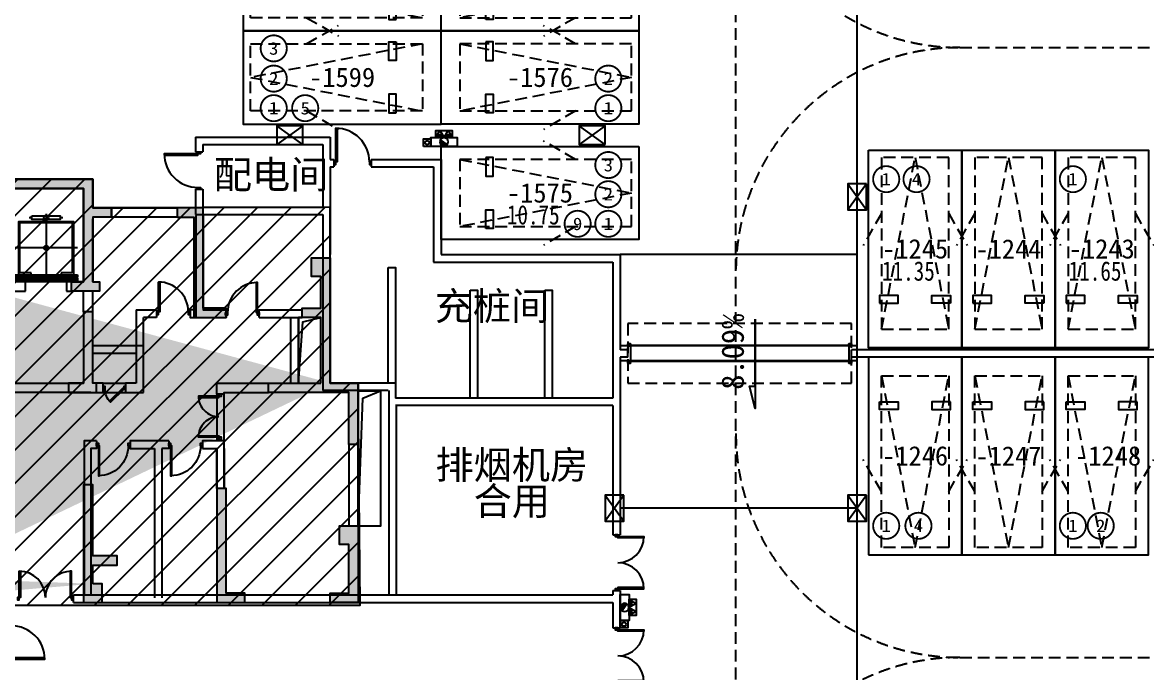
# Model space of a CAD drawing. Header units: millimetres. Extents: x 693907 to 1906102, y -24098 to 332602.
# Drawn here: x 770654 to 800766, y 146645 to 164073 of the extents above; entities that cross this region are included whole.
import ezdxf
from ezdxf.enums import TextEntityAlignment as Align

# ---------------------------------------------------------------- set-up
doc = ezdxf.new("R2010")
doc.units = ezdxf.units.MM
doc.header["$LTSCALE"] = 100
for name, pattern in [('A6-DK-B1F$0$HIDDEN2', [4.7625, 3.175, -1.5875]), ('A6-DK-B1F$0$X-DK-BF1$0$X-DK-BF1$0$DK-WALL-B1F$0$HIDDEN2', [4.7625, 3.175, -1.5875]), ('X-CORE-BF$0$HIDDEN2', [4.7625, 3.175, -1.5875]), ('X-CORE-BF$0$XG-14CORE-SF$0$X1-CORE-SF$0$HIDDEN2', [4.7625, 3.175, -1.5875])]:
    doc.linetypes.add(name, pattern=pattern)
doc.layers.get('Defpoints').update_dxf_attribs({"color": 189})
for name, color, linetype in [('-ACO-TTLB', 153, 'Continuous'), ('15#-HW-B1F$0$S-HATCH-S', 252, 'Continuous'), ('A-HATCH', 251, 'Continuous'), ('A-ROOM-IDEN', 31, 'Continuous'), ('A6-DK-B1F$0$A-DOOR', 190, 'Continuous'), ('A6-DK-B1F$0$A-HOLE-FLOR', 242, 'Continuous'), ('A6-DK-B1F$0$A-PRKG', 175, 'A6-DK-B1F$0$HIDDEN2'), ('A6-DK-B1F$0$A-PRKG-SIGN', 252, 'Continuous'), ('A6-DK-B1F$0$A-TRACK', 77, 'A6-DK-B1F$0$HIDDEN2'), ('A6-DK-B1F$0$A-WALL', 2, 'Continuous'), ('A6-DK-B1F$0$X-DK-BF1$0$X-DK-BF1$0$DK-WALL-B1F$0$A-DOOR', 190, 'Continuous'), ('A6-DK-BG-B1F$0$A-DRAIN', 152, 'Continuous'), ('A6-DK-BG-B1F$0$A-STAIR', 142, 'Continuous'), ('A6-W-B1$0$S-WALL-S', 4, 'Continuous'), ('a_parking_number', 120, 'Continuous'), ('a_parking_price', 211, 'Continuous'), ('TP-DK-1(xhs)$0$P-J-DIM-L', 70, 'Continuous'), ('TP-DK-1(xhs)$0$P-X-L', 240, 'Continuous'), ('TP-DK-1(xhs)$0$P-X-M', 2, 'Continuous'), ('TP-DK-1(xhs)$0$P-X-X', 1, 'Continuous'), ('X-BF-15$0$A-DOOR', 190, 'Continuous'), ('X-BF-15$0$A-ROOF', 140, 'Continuous'), ('X-BF-15$0$A-WALL', 2, 'Continuous'), ('X-BF-15$0$xref(dwg引用图层)', 7, 'Continuous'), ('X-BF-15$0$XU-CORE-1F-N$0$A-DOOR', 190, 'Continuous'), ('X-BF-15$0$XU-CORE-SF$0$A-DOOR', 190, 'Continuous'), ('X-BF-15$0$XU-CORE-SF$0$XU-CORE-SF$0$A-STAIR', 142, 'Continuous'), ('X-CORE-BF$0$A-HOLE-FLOR', 242, 'Continuous'), ('X-CORE-BF$0$A-INDEX', 134, 'Continuous'), ('X-CORE-BF$0$A-RAIL', 55, 'Continuous'), ('X-CORE-BF$0$A-STAIR', 142, 'Continuous'), ('X-CORE-BF$0$A-WALL', 2, 'Continuous'), ('X-CORE-BF$0$XU-CORE-28F-1F$0$A-STAIR', 142, 'Continuous'), ('X-CORE-BF$0$XU-CORE-SF$0$A-EVTR', 193, 'Continuous'), ('X-CORE-BF$0$XU-CORE-SF$0$XU-CORE-SF$0$A-DOOR', 190, 'Continuous'), ('X-CORE-BF$0$XU-CORE-SF$0$XU-CORE-SF$0$A-SILL', 135, 'Continuous'), ('X-CORE-BF$0$XU-CORE-SF$0$XU-CORE-SF$0$A-STAIR', 142, 'Continuous'), ('X-CORE-BF$0$XU-CORE-SF$0$XU-CORE-SF$0$A-WIND', 126, 'Continuous'), ('xref(dwg引用图层)', 7, 'Continuous')]:
    doc.layers.add(name, color=color, linetype=linetype)
doc.layers.add('A6-W-B1$0$S-EDIT', color=241, linetype='Continuous', plot=False)
doc.layers.add('X-CORE-BF$0$XG-14CORE-SF$0$X1-CORE-SF$0$-ACO-PLTW', color=220, linetype='X-CORE-BF$0$XG-14CORE-SF$0$X1-CORE-SF$0$HIDDEN2', plot=False)
doc.layers.add('LVTRY', color=6, linetype='Continuous', lineweight=18)
doc.layers.add('PUB_TEXT', color=7, linetype='Continuous', lineweight=15)
doc.styles.add('-黑体', font='simhei.ttf')
doc.styles.add('A6-DK-BG-B1F$0$华文细黑', font='STXIHEI.TTF')
doc.styles.add('华文细黑', font='STXIHEI.TTF')
doc.styles.add('黑体', font='simhei.ttf', dxfattribs={"width": 0.8})

# ---------------------------------------------------------------- blocks, each defined once
blk = doc.blocks.new('*U268')
at = {"color": 0, "linetype": 'ByBlock', "lineweight": -2}
for points in [[(-900, -35), (-850, -35), (-850, 35), (-900, 35)], [(-50, -35), (0, -35), (0, 35), (-50, 35)], [(-85, -835), (-85, -35), (-50, -35), (-50, -835)]]:
    blk.add_lwpolyline(points, close=True, dxfattribs=at)
blk.add_arc((-50, -35), 800, 180, 270, dxfattribs=at)
blk = doc.blocks.new('*U269')
at = {"linetype": 'ByBlock', "lineweight": -2}
for points in [[(0, -35), (50, -35), (50, 35), (0, 35)], [(1150, -36), (1200, -36), (1200, 34), (1150, 34)], [(84, -585), (85, -35), (50, -35), (49, -585)], [(1114, -586), (1115, -36), (1150, -36), (1149, -586)]]:
    blk.add_lwpolyline(points, close=True, dxfattribs=at)
for centre, start, end in [((50, -35), 269.9503, 359.9503), ((1150, -36), 179.9503, 269.9503)]:
    blk.add_arc(centre, 550, start, end, dxfattribs=at)
blk = doc.blocks.new('*U270')
at = {"color": 0, "linetype": 'ByBlock', "lineweight": -2}
for points in [[(50, -35), (0, -35), (0, 35), (50, 35)], [(900, -35), (850, -35), (850, 35), (900, 35)], [(85, -835), (85, -35), (50, -35), (50, -835)]]:
    blk.add_lwpolyline(points, close=True, dxfattribs=at)
blk.add_arc((50, -35), 800, 270, 0, dxfattribs=at)
blk = doc.blocks.new('X-CORE-BF$0$XU-CORE-SF$0$A-EVTR-a')
for p, q in [((0, 1825), (0, 0)), ((-430, 1700), (-430, 1750)), ((-380, 1725), (-430, 1725)), ((380, 1725), (430, 1725)), ((430, 1700), (430, 1750)), ((844, 915), (-844, 915)), ((550, 0), (-550, 0))]:
    blk.add_line(p, q)
for points in [[(-731, 190), (-731, 1625), (731, 1625), (731, 190)], [(-700, 245), (-700, 1595), (700, 1595), (700, 245)], [(-400, 245), (-700, 245)], [(-400, 190), (-400, 245)], [(700, 245), (400, 245)], [(400, 245), (400, 190)]]:
    blk.add_lwpolyline(points)
for points in [[(-380, 1775), (380, 1775), (380, 1675), (-380, 1675)], [(844, 190), (844, 130), (-844, 130), (-844, 190)], [(844, 100), (844, 40), (-844, 40), (-844, 100)]]:
    blk.add_lwpolyline(points, close=True)
blk.add_circle((0, 1725), 60)
blk.add_ellipse((0, 915), major_axis=(-60.1, 0), ratio=0.918919, start_param=-1.570796, end_param=4.712389)
blk = doc.blocks.new('*U236')
for p, q in [((-25, 0), (-25, 490)), ((25, 0), (25, 490))]:
    blk.add_line(p, q)
for points in [[(25, 490), (-25, 490), (-25, 440), (25, 440)], [(25, 490), (-25, 490), (-25, 440), (25, 440)], [(22, 487), (-22, 487), (-22, 443), (22, 443)], [(22, 487), (-22, 487), (-22, 443), (22, 443)], [(16, 395), (13, 395), (13, 399), (-16, 445), (-16, 450), (-13, 450), (-13, 446), (16, 400), (16, 395)], [(16, 295), (13, 295), (13, 299), (-16, 345), (-16, 350), (-13, 350), (-13, 346), (16, 300), (16, 295)], [(25, 0), (-25, 0), (-25, 50), (25, 50)], [(25, 0), (-25, 0), (-25, 50), (25, 50)], [(22, 3), (-22, 3), (-22, 47), (22, 47)], [(22, 3), (-22, 3), (-22, 47), (22, 47)], [(16, 195), (13, 195), (13, 199), (-16, 245), (-16, 250), (-13, 250), (-13, 246), (16, 200), (16, 195)], [(16, 95), (13, 95), (13, 99), (-16, 145), (-16, 150), (-13, 150), (-13, 146), (16, 100), (16, 95)]]:
    blk.add_lwpolyline(points, close=True)
blk = doc.blocks.new('*U237')
at = {"color": 0, "linetype": 'ByBlock', "lineweight": -2}
for points in [[(-85, 1035), (-85, 35), (-50, 35), (-50, 1035)], [(-1100, 35), (-1050, 35), (-1050, -35), (-1100, -35)], [(-50, 35), (0, 35), (0, -35), (-50, -35)]]:
    blk.add_lwpolyline(points, close=True, dxfattribs=at)
blk.add_arc((-50, 35), 1000, 90, 180, dxfattribs=at)
blk = doc.blocks.new('*U234')
blk.add_line((0, 1146), (0, 0))
at = {"const_width": 20}
blk.add_lwpolyline([(-103, 1092), (0, 1146), (103, 1092)], dxfattribs=at)
at = {"const_width": 45}
blk.add_lwpolyline([(-6, -22, 1), (6, 22, 1)], format="xyb", close=True, dxfattribs=at)
blk = doc.blocks.new('*U235')
blk.add_lwpolyline([(0, 0), (0, 3158), (1425, 3158), (1425, 1402)])
at = {"const_width": 20}
blk.add_lwpolyline([(1528, 1456), (1425, 1402), (1322, 1456)], dxfattribs=at)
at = {"const_width": 45}
blk.add_lwpolyline([(-6, -22, 1), (6, 22, 1)], format="xyb", close=True, dxfattribs=at)
blk = doc.blocks.new('X-CORE-BF')
at = {"layer": 'X-CORE-BF$0$A-HOLE-FLOR'}
blk.add_lwpolyline([(10090, 11610), (9693, 11157), (9580, 9100)], dxfattribs=at)
at = {"layer": 'X-CORE-BF$0$A-INDEX'}
for points in [[(12940, 11208), (12380, 11068), (12371, 10942), (12332, 11097), (12322, 10971), (11690, 10813)], [(12329, 11055), (11690, 10896)], [(12374, 10984), (12940, 11126)]]:
    blk.add_lwpolyline(points, dxfattribs=at)
at = {"layer": 'X-CORE-BF$0$A-RAIL'}
for points in [[(11765, 10914), (11765, 12435), (11515, 12435), (11515, 9655), (11765, 9655), (11765, 10832)], [(11715, 10819), (11715, 9705), (11565, 9705), (11565, 12385), (11715, 12385), (11715, 10902)]]:
    blk.add_lwpolyline(points, dxfattribs=at)
at = {"layer": 'X-CORE-BF$0$A-STAIR'}
blk.add_lwpolyline([(11590, 12360), (11590, 9730), (11690, 9730), (11690, 12360)], close=True, dxfattribs=at)
at = {"layer": 'X-CORE-BF$0$A-STAIR', "linetype": 'X-CORE-BF$0$HIDDEN2'}
for centre, radius, start, end in [((11540, 12410), 1200, 89.7585, 182.388), ((11740, 12410), 1200, 357.612, 90.2415), ((11590, 9760), 1250, 180, 270), ((11740, 9680), 1200, 270, 1.6924)]:
    blk.add_arc(centre, radius, start, end, dxfattribs=at)
at = {"layer": 'X-CORE-BF$0$A-WALL'}
for p, q in [((12940, 13610), (10340, 13610)), ((10340, 13610), (10340, 8410)), ((12940, 8410), (12940, 13610)), ((9380, 11610), (7260, 11610)), ((7260, 11610), (7260, 9100)), ((9380, 9100), (9380, 11610)), ((10090, 11610), (9580, 11610)), ((9580, 11610), (9580, 9100)), ((10090, 9100), (10090, 11610)), ((13190, 10890), (13190, 8310)), ((7260, 9100), (7710, 9100)), ((7710, 9100), (7710, 8850)), ((8810, 8850), (8810, 9100)), ((8810, 9100), (9380, 9100)), ((9580, 9100), (9600, 9100)), ((9600, 9100), (9600, 8850)), ((10090, 8850), (10090, 9100)), ((10090, 9100), (10090, 9100)), ((7710, 8850), (7583, 8850)), ((9600, 8850), (8810, 8850)), ((10140, 8850), (10090, 8850)), ((10140, 8310), (10140, 8850)), ((13190, 8510), (13190, 8510)), ((13190, 8510), (13190, 8310)), ((10340, 8310), (10140, 8310)), ((10340, 8410), (10340, 8410)), ((10340, 8410), (10340, 8310)), ((11440, 8310), (11440, 8410)), ((11440, 8410), (12940, 8410)), ((11660, 8310), (11440, 8310)), ((11780, 8310), (11660, 8310)), ((11660, 8310), (11660, 8310)), ((13190, 8310), (11780, 8310)), ((11780, 8310), (11780, 8310))]:
    blk.add_line(p, q, dxfattribs=at)
for points in [[(13190, 10890), (13190, 13860), (10090, 13860), (10090, 11610)], [(7010, 9100), (7010, 10790)]]:
    blk.add_lwpolyline(points, dxfattribs=at)
at = {"layer": 'X-CORE-BF$0$XG-14CORE-SF$0$X1-CORE-SF$0$-ACO-PLTW'}
blk.add_lwpolyline([(11740, 12410), (11540, 12410), (11540, 9680), (11740, 9680)], close=True, dxfattribs=at)
at = {"layer": 'X-CORE-BF$0$XU-CORE-28F-1F$0$A-STAIR'}
for p, q in [((11715, 11580), (11690, 11580)), ((12940, 11580), (11765, 11580)), ((11715, 11320), (11690, 11320)), ((12940, 11320), (11765, 11320)), ((11715, 11060), (11690, 11060)), ((12329, 11060), (11765, 11060)), ((12380, 11060), (12341, 11060)), ((12940, 11030), (12557, 11030)), ((11715, 10770), (11690, 10770)), ((12940, 10770), (11765, 10770)), ((11715, 10510), (11690, 10510)), ((11715, 10250), (11690, 10250)), ((12940, 10510), (11765, 10510)), ((12940, 10250), (11765, 10250)), ((11715, 9990), (11690, 9990)), ((12940, 9990), (11765, 9990)), ((11715, 9730), (11690, 9730)), ((12940, 9730), (11765, 9730))]:
    blk.add_line(p, q, dxfattribs=at)
for points in [[(11515, 12360), (10340, 12360)], [(11590, 12360), (11565, 12360)], [(11690, 12360), (11715, 12360)], [(11765, 12360), (12940, 12360)], [(11515, 12100), (10340, 12100)], [(11590, 12100), (11565, 12100)], [(11690, 12100), (11715, 12100)], [(11765, 12100), (12940, 12100)], [(11515, 11840), (10340, 11840)], [(11590, 11840), (11565, 11840)], [(11690, 11840), (11715, 11840)], [(11765, 11840), (12940, 11840)], [(11515, 11580), (10340, 11580)], [(11590, 11580), (11565, 11580)], [(11515, 11320), (10340, 11320)], [(11590, 11320), (11565, 11320)], [(11515, 11060), (10340, 11060)], [(11590, 11060), (11565, 11060)], [(11515, 10800), (10340, 10800)], [(11515, 10540), (10340, 10540)], [(11590, 10800), (11565, 10800)], [(11590, 10540), (11565, 10540)], [(11515, 10280), (10340, 10280)], [(11590, 10280), (11565, 10280)], [(11515, 10020), (10340, 10020)], [(11590, 10020), (11565, 10020)], [(11515, 9760), (10340, 9760)], [(11590, 9760), (11565, 9760)]]:
    blk.add_lwpolyline(points, dxfattribs=at)
at = {"layer": 'X-CORE-BF$0$XU-CORE-SF$0$XU-CORE-SF$0$A-SILL'}
for points in [[(9600, 9100), (10090, 9100)], [(9600, 8850), (10090, 8850)]]:
    blk.add_lwpolyline(points, dxfattribs=at)
at = {"layer": 'X-CORE-BF$0$XU-CORE-SF$0$XU-CORE-SF$0$A-STAIR'}
blk.add_lwpolyline([(11440, 8310), (10340, 8310)], dxfattribs=at)
at = {"layer": 'X-CORE-BF$0$A-INDEX'}
blk.add_blockref('*U235', (10927, 9760), dxfattribs=at)
at = {"layer": 'X-CORE-BF$0$A-INDEX', "xscale": -1}
blk.add_blockref('*U234', (12352, 9730), dxfattribs=at)
at = {"layer": 'X-CORE-BF$0$XU-CORE-SF$0$A-EVTR', "xscale": -1}
blk.add_blockref('X-CORE-BF$0$XU-CORE-SF$0$A-EVTR-a', (8260, 9100), dxfattribs=at)
at = {"layer": 'X-CORE-BF$0$XU-CORE-SF$0$XU-CORE-SF$0$A-DOOR', "extrusion": (0, 0, -1), "zscale": -1}
blk.add_blockref('*U237', (-10340, 8345), dxfattribs=at)
at = {"layer": 'X-CORE-BF$0$XU-CORE-SF$0$XU-CORE-SF$0$A-WIND', "rotation": 270}
blk.add_blockref('*U236', (9600, 8973), dxfattribs=at)
blk = doc.blocks.new('*U276')
at = {"color": 0, "linetype": 'ByBlock', "lineweight": -2}
for points in [[(85, 835), (85, 35), (50, 35), (50, 835)], [(50, 35), (0, 35), (0, -35), (50, -35)], [(900, 35), (850, 35), (850, -35), (900, -35)]]:
    blk.add_lwpolyline(points, close=True, dxfattribs=at)
blk.add_arc((50, 35), 800, 360, 90, dxfattribs=at)
blk = doc.blocks.new('*U277')
at = {"linetype": 'ByBlock', "lineweight": -2}
for points in [[(-428, 364), (-75, 10), (-50, 35), (-404, 389)], [(-600, 35), (-550, 35), (-550, -35), (-600, -35)], [(-50, 35), (0, 35), (0, -35), (-50, -35)]]:
    blk.add_lwpolyline(points, close=True, dxfattribs=at)
blk.add_arc((-50, 35), 500, 135, 180, dxfattribs=at)
blk = doc.blocks.new('X-BF-15')
at = {"layer": 'X-BF-15$0$A-ROOF', "color": 1, "linetype": 'ByBlock', "ltscale": 0.5}
for points in [[(39500, 6390), (39500, 8150), (38900, 8150), (38900, 6390)], [(40500, 6180), (41100, 6180), (41100, 2550), (40500, 2550)]]:
    blk.add_lwpolyline(points, close=True, dxfattribs=at)
for points in [[(38900, 6390), (39015, 8030), (39500, 8150)], [(40500, 2550), (40621, 5983), (41100, 6180)]]:
    blk.add_lwpolyline(points, dxfattribs=at)
at = {"layer": 'X-BF-15$0$A-WALL'}
for p, q in [((34550, 8350), (35099, 8350)), ((34550, 8350), (34550, 6390)), ((35099, 8150), (34750, 8150)), ((34750, 6140), (34750, 8150)), ((35099, 8350), (35099, 8150)), ((34750, 7390), (33390, 7390)), ((33390, 7190), (34550, 7190)), ((33670, 6390), (33390, 6390)), ((33670, 6140), (33670, 6390)), ((34270, 6390), (34270, 6140)), ((34550, 6390), (34270, 6390)), ((33340, 6140), (33670, 6140)), ((34270, 6140), (34550, 6140)), ((34550, 6190), (34550, 6190)), ((34550, 6140), (34750, 6140)), ((36710, 4640), (36710, 3560)), ((36710, 3560), (36710, 4640)), ((36910, 4640), (36910, 3560))]:
    blk.add_line(p, q, dxfattribs=at)
for points in [[(35650, 10840), (33890, 10840), (33890, 11090)], [(33890, 11090), (35650, 11090)], [(36150, 10880), (36150, 8150), (36960, 8150)], [(36350, 10880), (36350, 8350), (36960, 8350), (36960, 8150)], [(33140, 8300), (33140, 8850)], [(33390, 8300), (33390, 8850)], [(36107, 8350), (35999, 8350), (35999, 8150), (36407, 8150)], [(36360, 8150), (36360, 8150)], [(37850, 8150), (37850, 8350), (39000, 8350)], [(37850, 8150), (39000, 8150)], [(38700, 6390), (38700, 8150)], [(38900, 6390), (38900, 8150)], [(33340, 6140), (31050, 6140), (31050, 6390), (33140, 6390)], [(36910, 6090), (36710, 6090), (36710, 6390), (38100, 6390)], [(36910, 6090), (36910, 6140), (38100, 6140)], [(40500, 6180), (41100, 6180), (41100, 2550), (40500, 2550)], [(33490, 4840), (33160, 4840), (33160, 690)], [(33490, 4840), (33490, 4640), (33340, 4640), (33340, 690)], [(35040, 4840), (34390, 4840), (34390, 4640), (35040, 4640)], [(35427, 4840), (35040, 4840)], [(35427, 4840), (35427, 4640), (35240, 4640)], [(36910, 3560), (36910, 4840), (36327, 4840), (36327, 4640)], [(35040, 4640), (35040, 635)], [(35240, 4640), (35240, 635)], [(36327, 4640), (36710, 4640)], [(40250, 4740), (40250, 2560)], [(40500, 4740), (40500, 2560)]]:
    blk.add_lwpolyline(points, dxfattribs=at)
at = {"layer": 'X-BF-15$0$XU-CORE-SF$0$XU-CORE-SF$0$A-STAIR'}
for p, q in [((36710, 6090), (36710, 4840)), ((36910, 4840), (36910, 6090))]:
    blk.add_line(p, q, dxfattribs=at)
for points in [[(33670, 6390), (34270, 6390)], [(33670, 6140), (34270, 6140)]]:
    blk.add_lwpolyline(points, dxfattribs=at)
at = {"layer": 'X-BF-15$0$A-DOOR', "xscale": -1, "rotation": 180}
blk.add_blockref('*U277', (34270, 6265), dxfattribs=at)
at = {"layer": 'X-BF-15$0$xref(dwg引用图层)', "xscale": -1}
blk.add_blockref('X-CORE-BF', (40400, 0), dxfattribs=at)
at = {"layer": 'X-BF-15$0$XU-CORE-1F-N$0$A-DOOR', "rotation": 270}
blk.add_blockref('*U269', (36805, 6090), dxfattribs=at)
at = {"layer": 'X-BF-15$0$XU-CORE-SF$0$A-DOOR', "extrusion": (0, 0, -1), "xscale": -1, "zscale": -1}
blk.add_blockref('*U276', (-35099, 8264), dxfattribs=at)
at = {"layer": 'X-BF-15$0$XU-CORE-SF$0$A-DOOR', "extrusion": (0, 0, -1), "xscale": -1, "zscale": -1, "rotation": 180}
blk.add_blockref('*U270', (-37850, 8250), dxfattribs=at)
at = {"layer": 'X-BF-15$0$XU-CORE-SF$0$A-DOOR', "extrusion": (0, 0, -1), "zscale": -1}
for p in [(-33490, 4740), (-35427, 4740)]:
    blk.add_blockref('*U268', p, dxfattribs=at)
blk = doc.blocks.new('15#-HW-B1F$0$1616121653', base_point=(510310, -168714))
at = {"layer": '15#-HW-B1F$0$S-HATCH-S'}
h = blk.add_hatch(color=256, dxfattribs=at)
h.dxf.hatch_style = 1
h.paths.add_polyline_path([(547710, -157424), (547010, -157424), (547010, -157674), (547460, -157674), (547460, -160364), (548320, -160364), (548320, -160114), (547710, -160114)], flags=17)
edge = h.paths.add_edge_path()
edge.add_line((551860, -166454), (551861, -167954))
edge.add_line((551861, -167954), (551861, -168004))
edge.add_line((551861, -168004), (551111, -168004))
edge.add_line((551111, -168004), (551111, -167754))
edge.add_line((551111, -167754), (551610, -167754))
edge.add_line((551610, -167754), (551610, -166454))
edge.add_line((551610, -166454), (551360, -166454))
edge.add_line((551360, -166454), (551360, -165954))
edge.add_line((551360, -165954), (551860, -165954))
edge.add_line((551860, -165954), (551860, -166454))
edge.add_line((551111, -162124), (551861, -162124))
edge.add_line((551861, -162124), (551861, -163774))
edge.add_line((551861, -163774), (551610, -163774))
edge.add_line((551610, -163774), (551610, -162374))
edge.add_line((551610, -162374), (549460, -162374))
edge.add_line((549460, -162374), (549460, -162124))
edge.add_line((549460, -162124), (550860, -162124))
edge.add_line((550860, -162124), (550860, -160364))
edge.add_line((550860, -160364), (550360, -160364))
edge.add_line((550360, -160364), (550360, -160114))
edge.add_line((550360, -160114), (550860, -160114))
edge.add_line((550860, -160114), (550860, -159264))
edge.add_line((550860, -159264), (550611, -159264))
edge.add_line((550611, -159264), (550611, -158764))
edge.add_line((550611, -158764), (551111, -158764))
edge.add_line((551111, -158764), (551111, -159264))
edge.add_line((551111, -159264), (551111, -160364))
edge.add_line((551111, -160364), (551110, -160364))
edge.add_line((551110, -160364), (551110, -162124))
edge.add_line((538820, -168004), (538820, -164854))
edge.add_line((538820, -164854), (538570, -164854))
edge.add_line((538570, -164854), (538570, -166754))
edge.add_line((538570, -166754), (537920, -166754))
edge.add_line((537920, -166754), (537920, -167004))
edge.add_line((537920, -167004), (538570, -167004))
edge.add_line((538570, -167004), (538570, -168004))
edge.add_line((538570, -168004), (538820, -168004))
edge.add_line((544750, -167504), (544750, -167004))
edge.add_line((544750, -167004), (545400, -167004))
edge.add_line((545400, -167004), (545400, -166754))
edge.add_line((545400, -166754), (544750, -166754))
edge.add_line((544750, -166754), (544750, -164854))
edge.add_line((544750, -164854), (544500, -164854))
edge.add_line((544500, -164854), (544500, -168004))
edge.add_line((544500, -168004), (544750, -168004))
edge.add_line((544750, -168004), (545000, -168004))
edge.add_line((545000, -168004), (545000, -167504))
edge.add_line((545000, -167504), (544750, -167504))
edge.add_line((511160, -166304), (511160, -168004))
edge.add_line((511160, -168004), (537195, -168004))
edge.add_line((537195, -168004), (537195, -167704))
edge.add_line((537195, -167704), (535251, -167704))
edge.add_line((535251, -167704), (535251, -164954))
edge.add_line((535251, -164954), (535001, -164954))
edge.add_line((535001, -164954), (535000, -167704))
edge.add_line((535000, -167704), (528120, -167704))
edge.add_line((528120, -167704), (528120, -164954))
edge.add_line((528120, -164954), (527870, -164954))
edge.add_line((527870, -164954), (527870, -167704))
edge.add_line((527870, -167704), (524550, -167704))
edge.add_line((524550, -167704), (524550, -167004))
edge.add_line((524550, -167004), (525200, -167004))
edge.add_line((525200, -167004), (525200, -166754))
edge.add_line((525200, -166754), (524550, -166754))
edge.add_line((524550, -166754), (524550, -164854))
edge.add_line((524550, -164854), (524300, -164854))
edge.add_line((524300, -164854), (524300, -167704))
edge.add_line((524300, -167704), (518620, -167704))
edge.add_line((518620, -167704), (518620, -164854))
edge.add_line((518620, -164854), (518370, -164854))
edge.add_line((518370, -164854), (518370, -166754))
edge.add_line((518370, -166754), (517720, -166754))
edge.add_line((517720, -166754), (517720, -167004))
edge.add_line((517720, -167004), (518370, -167004))
edge.add_line((518370, -167004), (518370, -167704))
edge.add_line((518370, -167704), (515050, -167704))
edge.add_line((515050, -167704), (515050, -164954))
edge.add_line((515050, -164954), (514800, -164954))
edge.add_line((514800, -164954), (514800, -167704))
edge.add_line((514800, -167704), (511460, -167704))
edge.add_line((511460, -167704), (511460, -165954))
edge.add_line((511460, -165954), (510660, -165954))
edge.add_line((510660, -165954), (510660, -162324))
edge.add_line((510660, -162324), (511210, -162324))
edge.add_line((511210, -162324), (511210, -163774))
edge.add_line((511210, -163774), (511460, -163774))
edge.add_line((511460, -163774), (511460, -162324))
edge.add_line((511460, -162324), (513660, -162324))
edge.add_line((513660, -162324), (513660, -162074))
edge.add_line((513660, -162074), (512311, -162074))
edge.add_line((512311, -162074), (512310, -160364))
edge.add_line((512310, -160364), (512610, -160364))
edge.add_line((512610, -160364), (512610, -160114))
edge.add_line((512610, -160114), (512311, -160114))
edge.add_line((512311, -160114), (512311, -157724))
edge.add_line((512311, -157724), (515410, -157724))
edge.add_line((515410, -157724), (515410, -160114))
edge.add_line((515410, -160114), (514800, -160114))
edge.add_line((514800, -160114), (514800, -160364))
edge.add_line((514800, -160364), (515660, -160364))
edge.add_line((515660, -160364), (515660, -157724))
edge.add_line((515660, -157724), (518370, -157724))
edge.add_line((518370, -157724), (518370, -159414))
edge.add_line((518370, -159414), (518193, -159414))
edge.add_line((518193, -159414), (518193, -159664))
edge.add_line((518193, -159664), (518943, -159664))
edge.add_line((518943, -159664), (518943, -159414))
edge.add_line((518943, -159414), (518620, -159414))
edge.add_line((518620, -159414), (518620, -156904))
edge.add_line((518620, -156904), (521100, -156904))
edge.add_line((521100, -156904), (521100, -157254))
edge.add_line((521100, -157254), (521450, -157254))
edge.add_line((521450, -157254), (521450, -159664))
edge.add_line((521450, -159664), (521700, -159664))
edge.add_line((521700, -159664), (521700, -156604))
edge.add_line((521700, -156604), (518320, -156604))
edge.add_line((518320, -156604), (518320, -157424))
edge.add_line((518320, -157424), (512011, -157424))
edge.add_line((512011, -157424), (512011, -160364))
edge.add_line((512011, -160364), (512011, -161974))
edge.add_line((512011, -161974), (510310, -161974))
edge.add_line((510310, -161974), (510310, -166304))
edge.add_line((510310, -166304), (511160, -166304))
edge.add_line((541720, -156654), (542020, -156654))
edge.add_line((541420, -156654), (544750, -156654))
edge.add_line((544750, -156654), (544750, -157424))
edge.add_line((544750, -157424), (545250, -157424))
edge.add_line((545250, -157424), (545250, -157674))
edge.add_line((545250, -157674), (544750, -157674))
edge.add_line((544750, -157674), (544750, -159414))
edge.add_line((544750, -159414), (544927, -159414))
edge.add_line((544927, -159414), (544927, -159664))
edge.add_line((544927, -159664), (544700, -159664))
edge.add_line((544700, -159664), (544177, -159664))
edge.add_line((544177, -159664), (544177, -159414))
edge.add_line((544177, -159414), (544500, -159414))
edge.add_line((544500, -159414), (544500, -156904))
edge.add_line((544500, -156904), (542020, -156904))
edge.add_line((542020, -156904), (542020, -157254))
edge.add_line((542020, -157254), (541670, -157254))
edge.add_line((541670, -157254), (541670, -159664))
edge.add_line((541670, -159664), (541420, -159664))
edge.add_line((541420, -159664), (541420, -157254))
edge.add_line((541420, -157254), (541420, -157254))
edge.add_line((541420, -157254), (541420, -156654))
edge.add_line((511160, -168514), (511560, -168514))
edge.add_line((511360, -168714), (511360, -168314))
edge.add_line((511460, -162374), (511460, -162374))
edge.add_line((524550, -154919), (524550, -154654))
edge.add_line((524550, -154654), (521100, -154654))
edge.add_line((521100, -154654), (521100, -155254))
edge.add_line((521100, -155254), (521700, -155254))
edge.add_line((521700, -155254), (521700, -154904))
edge.add_line((521700, -154904), (524300, -154904))
edge.add_line((524300, -154904), (524300, -155004))
edge.add_line((524300, -155004), (524300, -157674))
edge.add_line((524300, -157674), (525050, -157674))
edge.add_line((525050, -157674), (525050, -157424))
edge.add_line((525050, -157424), (524550, -157424))
edge.add_line((524550, -157424), (524550, -155219))
edge.add_line((524550, -155219), (524550, -155219))
edge.add_line((524550, -155219), (524550, -154919))
h = blk.add_hatch(color=256, dxfattribs=at)
h.dxf.hatch_style = 1
h.paths.add_polyline_path([(542020, -156904), (544500, -156904), (544500, -159414), (544177, -159414), (544177, -159664), (544700, -159664), (544927, -159664), (544927, -159414), (544750, -159414), (544750, -157674), (545250, -157674), (545250, -157424), (544750, -157424), (544750, -156654), (541420, -156654), (541420, -157254), (541420, -157254), (541420, -159664), (541670, -159664), (541670, -157254), (542020, -157254)])
h = blk.add_hatch(color=256, dxfattribs=at)
h.dxf.hatch_style = 1
h.paths.add_polyline_path([(551111, -158764), (550611, -158764), (550611, -159264), (550860, -159264), (550860, -160114), (550360, -160114), (550360, -160364), (550860, -160364), (550860, -162124), (549460, -162124), (549460, -162374), (551610, -162374), (551610, -163774), (551861, -163774), (551861, -162124), (551110, -162124), (551110, -160364), (551111, -159264)])
h = blk.add_hatch(color=256, dxfattribs=at)
h.dxf.hatch_style = 1
h.paths.add_polyline_path([(544700, -162374), (544850, -162374), (544850, -162124), (544750, -162124), (544750, -160214), (544500, -160214), (544500, -162124), (544100, -162124), (544100, -162374)])
h = blk.add_hatch(color=256, dxfattribs=at)
h.dxf.hatch_style = 1
h.paths.add_polyline_path([(544750, -164854), (544500, -164854), (544500, -168004), (544750, -168004), (545000, -168004), (545000, -167504), (544750, -167504), (544750, -167004), (545400, -167004), (545400, -166754), (544750, -166754)])
h = blk.add_hatch(color=256, dxfattribs=at)
h.dxf.hatch_style = 1
h.paths.add_polyline_path([(548071, -168004), (548821, -168004), (548821, -167754), (548320, -167754), (548320, -164954), (548070, -164954)], flags=17)
h = blk.add_hatch(color=256, dxfattribs=at)
h.dxf.hatch_style = 1
h.paths.add_polyline_path([(551860, -165954), (551360, -165954), (551360, -166454), (551610, -166454), (551610, -167754), (551111, -167754), (551111, -168004), (551861, -168004), (551861, -167954), (551860, -166454)])
at = {"color": 0, "linetype": 'ByBlock', "lineweight": -2}
blk.add_line((548560, -168004), (548560, -168004), dxfattribs=at)
blk.add_lwpolyline([(541420, -156654), (544750, -156654), (544750, -157424), (545250, -157424), (545250, -157674), (544750, -157674), (544750, -159414), (544927, -159414), (544927, -159664), (544700, -159664), (544177, -159664), (544177, -159414), (544500, -159414), (544500, -156904), (542020, -156904), (542020, -157254), (541670, -157254), (541670, -159664), (541420, -159664), (541420, -157254), (541420, -157254), (541420, -156654)])
for points in [[(547710, -157424), (547010, -157424), (547010, -157674), (547460, -157674), (547460, -160364), (548320, -160364), (548320, -160114), (547710, -160114), (547710, -157424)], [(550860, -162124), (550860, -160364), (550360, -160364), (550360, -160114), (550860, -160114), (550860, -159264), (550611, -159264), (550611, -158764), (551111, -158764), (551111, -159264), (551111, -160364), (551110, -160364), (551110, -162124)], [(551111, -162124), (551861, -162124), (551861, -163774), (551610, -163774), (551610, -162374), (549460, -162374), (549460, -162124), (550860, -162124)], [(544750, -167504), (544750, -167004), (545400, -167004), (545400, -166754), (544750, -166754), (544750, -164854), (544500, -164854), (544500, -168004), (544750, -168004), (545000, -168004), (545000, -167504), (544750, -167504)], [(551860, -166454), (551861, -167954), (551861, -168004), (551111, -168004), (551111, -167754), (551610, -167754), (551610, -166454), (551360, -166454), (551360, -165954), (551860, -165954), (551860, -166454)]]:
    blk.add_lwpolyline(points, dxfattribs=at)
for points in [[(544700, -162374), (544850, -162374), (544850, -162124), (544750, -162124), (544750, -160214), (544500, -160214), (544500, -162124), (544100, -162124), (544100, -162374)], [(548071, -168004), (548821, -168004), (548821, -167754), (548320, -167754), (548320, -164954), (548070, -164954)]]:
    blk.add_lwpolyline(points, close=True, dxfattribs=at)
blk = doc.blocks.new('15#-HW-B1F')
at = {"color": 0, "linetype": 'ByBlock', "lineweight": -2}
blk.add_blockref('15#-HW-B1F$0$1616121653', (-1050, -200), dxfattribs=at)
blk = doc.blocks.new('BF1')
at = {"layer": 'xref(dwg引用图层)'}
blk.add_blockref('15#-HW-B1F', (-3070, 148015), dxfattribs=at)
blk = doc.blocks.new('TP-DK-1(xhs)$0$PG01.1')
at = {"color": 1}
for p, q in [((108, 187), (0, 0)), ((80, 72), (66, 58)), ((89, 72), (66, 48)), ((99, 72), (66, 39)), ((109, 72), (66, 29)), ((118, 72), (66, 20)), ((128, 72), (66, 10)), ((138, 72), (66, 0)), ((147, 72), (76, 0)), ((150, 65), (85, 0)), ((150, 56), (94, 0)), ((150, 46), (104, 0)), ((216, 0), (108, 187)), ((150, 36), (114, 0)), ((150, 27), (123, 0)), ((150, 17), (133, 0)), ((150, 8), (142, 0)), ((324, 187), (216, 0)), ((296, 72), (282, 58)), ((305, 72), (282, 48)), ((315, 72), (282, 39)), ((325, 72), (282, 29)), ((334, 72), (282, 20)), ((344, 72), (282, 10)), ((354, 72), (282, 0)), ((363, 72), (292, 0)), ((366, 65), (301, 0)), ((366, 56), (310, 0)), ((366, 46), (320, 0)), ((432, 0), (324, 187)), ((366, 36), (330, 0)), ((366, 27), (339, 0)), ((366, 17), (349, 0)), ((366, 8), (358, 0))]:
    blk.add_line(p, q, dxfattribs=at)
at = {"color": 2}
for p, q in [((0, 0), (216, 0)), ((216, 0), (432, 0))]:
    blk.add_line(p, q, dxfattribs=at)
at = {"color": 1}
for points in [[(0, 0), (436, 0), (436, 190), (0, 190)], [(66, 72), (150, 72), (150, 0), (66, 0)], [(282, 72), (366, 72), (366, 0), (282, 0)]]:
    blk.add_lwpolyline(points, close=True, dxfattribs=at)
blk = doc.blocks.new('TP-DK-1(xhs)$0$PG02.4')
blk.add_hatch(color=1).paths.add_polyline_path([(265, 48, 0.699012), (461, 120, 0.141488), (444, 179)])
at = {"color": 1}
blk.add_line((265, 48), (444, 179), dxfattribs=at)
blk.add_lwpolyline([(0, 0), (700, 0), (700, 240), (0, 240)], close=True, dxfattribs=at)
blk.add_circle((350, 120), 111, dxfattribs=at)
blk = doc.blocks.new('TP-DK-1(xhs)')
at = {"layer": 'TP-DK-1(xhs)$0$P-J-DIM-L', "color": 8, "true_color": 0x808080, "elevation": 0}
blk.add_lwpolyline([(39178, 160750), (39178, 160950), (39378, 160950), (39378, 160750)], close=True, dxfattribs=at)
at = {"layer": 'TP-DK-1(xhs)$0$P-J-DIM-L', "color": 8, "true_color": 0x808080}
blk.add_lwpolyline([(44450, 148040), (44650, 148040), (44650, 147840), (44450, 147840)], close=True, dxfattribs=at)
at = {"layer": 'TP-DK-1(xhs)$0$P-X-L'}
for centre in [(39278, 160850, 0), (44550, 147940)]:
    blk.add_circle(centre, 55, dxfattribs=at)
at = {"layer": 'TP-DK-1(xhs)$0$P-X-M', "extrusion": (0, 0, -1), "zscale": -1}
blk.add_blockref('TP-DK-1(xhs)$0$PG01.1', (-39946, 160990, 0), dxfattribs=at)
at = {"layer": 'TP-DK-1(xhs)$0$P-X-M', "extrusion": (0, 0, -1), "zscale": -1, "rotation": 90}
blk.add_blockref('TP-DK-1(xhs)$0$PG01.1', (-44690, 148172), dxfattribs=at)
at = {"layer": 'TP-DK-1(xhs)$0$P-X-X', "xscale": -1}
blk.add_blockref('TP-DK-1(xhs)$0$PG02.4', (40078, 160750, 0), dxfattribs=at)
at = {"layer": 'TP-DK-1(xhs)$0$P-X-X', "xscale": -1, "rotation": 270}
blk.add_blockref('TP-DK-1(xhs)$0$PG02.4', (44450, 148040), dxfattribs=at)
blk = doc.blocks.new('A6-W-B1$0$Z-1')
at = {"layer": 'A6-W-B1$0$S-EDIT'}
for p, q in [((91833, 54151), (92533, 54651)), ((91833, 54651), (92533, 54151))]:
    blk.add_line(p, q, dxfattribs=at)
at = {"layer": 'A6-W-B1$0$S-WALL-S', "color": 0, "linetype": 'ByBlock', "lineweight": -2}
blk.add_lwpolyline([(91833, 54651), (91833, 54151), (92533, 54151), (92533, 54651), (91833, 54651)], dxfattribs=at)
blk = doc.blocks.new('A6-W-B1', base_point=(85957, 40190))
at = {"layer": 'A6-W-B1$0$S-WALL-S'}
for p, rotation in [((213741, 255641), 180), ((221841, 255641), 180), ((82356, 291773), 270), ((75856, 283423), 270), ((82356, 283423), 270)]:
    blk.add_blockref('A6-W-B1$0$Z-1', p, dxfattribs=dict(at, rotation=rotation))
blk = doc.blocks.new('A6-DK-BG-B1F$0$A-DRAIN-INDEX')
blk.add_lwpolyline([(300, 0), (0, 0), (-300, 0), (-500, 0), (-300, 50), (-300, 0)], close=True)
at = {"style": 'A6-DK-BG-B1F$0$华文细黑'}
blk.add_attdef('坡度', text='', height=250, dxfattribs=at).set_placement((0, 100), align=Align.CENTER)
blk = doc.blocks.new('A6-DK-BG-B1F')
at = {"layer": 'A6-DK-BG-B1F$0$A-STAIR'}
for p, q in [((50800, 105900), (50800, 171575)), ((50800, 157850), (44450, 157850)), ((50800, 155400, 0), (44450, 155400, 0)), ((127800, 155100, 0), (50800, 155100, 0)), ((50800, 155000, 0), (44450, 155000, 0)), ((50800, 151050), (44450, 151050))]:
    blk.add_line(p, q, dxfattribs=at)
at = {"layer": 'A6-DK-BG-B1F$0$A-DRAIN'}
ref = blk.add_blockref('A6-DK-BG-B1F$0$A-DRAIN-INDEX', (48062, 155222), dxfattribs=dict(at, xscale=3, yscale=3, zscale=3, rotation=90))
ref.add_attrib('坡度', '8.09%', dxfattribs={"layer": '0', "height": 600, "rotation": 90, "style": 'A6-DK-BG-B1F$0$华文细黑'}).set_placement((47762, 155246), align=Align.CENTER)
blk = doc.blocks.new('A6-DK-B1F$0$gsethsergtyf')
at = {"layer": 'A6-DK-B1F$0$A-TRACK'}
for p, q in [((47550, 113600, 0), (47550, 190150, 0)), ((53550, 163400, 0), (125050, 163400, 0)), ((53550, 147050, 0), (125050, 147050, 0))]:
    blk.add_line(p, q, dxfattribs=at)
for centre, start, end in [((53550, 169400, 0), 180, 270), ((53550, 157400, 0), 90, 180), ((53550, 153050, 0), 180, 270), ((53550, 141050, 0), 90, 180)]:
    blk.add_arc(centre, 6000, start, end, dxfattribs=at)
blk = doc.blocks.new('dttc')
at = {"layer": 'A-HATCH'}
h = blk.add_hatch(dxfattribs=at)
h.set_pattern_fill('ANSI31', color=256, scale=200)
h.paths.add_polyline_path([(-2420, 154555), (-3270, 154555), (-3270, 148525), (24400, 148525), (24398, 152705), (27992, 152705), (27994, 148450), (37480, 148455), (37430, 154405), (36680, 154405), (36680, 159125), (30320, 159105), (30320, 159875), (27241, 159875), (27267, 161853), (24140, 161875), (24140, 159105), (21180, 159105), (21180, 157812), (13080, 157812), (13080, 159105), (10120, 159105), (10120, 161875), (7050, 161875), (7050, 159925), (3890, 159925), (3890, 159105), (-2420, 159105)])
blk.add_lwpolyline([(-3270, 148525), (24400, 148525), (24398, 152705), (27992, 152705), (27994, 148450), (37480, 148455), (37430, 154405), (36680, 154405), (36680, 159125), (30320, 159105), (30320, 159875), (27241, 159875), (27267, 161853), (24140, 161875), (24140, 159105), (21180, 159105), (21180, 157812), (13080, 157812), (13080, 159105), (10120, 159105), (10120, 161875), (7050, 161875), (7050, 159925), (3890, 159925)], dxfattribs=at)
blk = doc.blocks.new('A6-DK-B1F$0$标准车位')
blk.add_lwpolyline([(350, 4600), (1250, 0), (2150, 4600)])
blk.add_lwpolyline([(350, 4600), (2150, 4600), (2150, 0), (350, 0)], close=True)
at = {"layer": 'A6-DK-B1F$0$A-PRKG-SIGN'}
for points in [[(0, -200), (2500, -200), (2500, 5100), (0, 5100)], [(300, 3900), (800, 3900), (800, 3700), (300, 3700)], [(2200, 3900), (1700, 3900), (1700, 3700), (2200, 3700)]]:
    blk.add_lwpolyline(points, close=True, dxfattribs=at)
at = {"layer": 'Defpoints', "color": 8, "linetype": 'A6-DK-B1F$0$HIDDEN2', "extrusion": (-5.18032e-09, 4.96178e-22, 1), "elevation": 0}
for points in [[(350, 1500), (-145, 2357)], [(2150, 1500), (2645, 2357)]]:
    blk.add_lwpolyline(points, dxfattribs=at)
blk = doc.blocks.new('*U442')
at = {"linetype": 'ByBlock', "lineweight": -2}
for points in [[(0, -35), (50, -35), (50, 35), (0, 35)], [(1450, -35), (1500, -35), (1500, 35), (1450, 35)], [(85, -735), (85, -35), (50, -35), (50, -735)], [(1415, -735), (1415, -35), (1450, -35), (1450, -735)]]:
    blk.add_lwpolyline(points, close=True, dxfattribs=at)
for centre, start, end in [((50, -35), 270, 0), ((1450, -35), 180, 270)]:
    blk.add_arc(centre, 700, start, end, dxfattribs=at)
blk = doc.blocks.new('*U446')
at = {"layer": 'A6-DK-B1F$0$X-DK-BF1$0$X-DK-BF1$0$DK-WALL-B1F$0$A-DOOR', "linetype": 'A6-DK-B1F$0$X-DK-BF1$0$X-DK-BF1$0$DK-WALL-B1F$0$HIDDEN2'}
for p, q in [((-200, 6000), (-200, 0)), ((200, 6000), (200, 0))]:
    blk.add_line(p, q, dxfattribs=at)
blk.add_lwpolyline([(-800, 0), (800, 0), (800, 6000), (-800, 6000), (-800, 0)], close=True, dxfattribs=at)
at = {"layer": 'A6-DK-B1F$0$X-DK-BF1$0$X-DK-BF1$0$DK-WALL-B1F$0$A-DOOR'}
for points in [[(-208, 5935), (-210, 5935), (-210, 5925), (-200, 5925), (-200, 6000), (-260, 6000), (-260, 5925), (-250, 5925), (-250, 5935), (-252, 5935), (-252, 5927), (-258, 5927), (-258, 5998), (-202, 5998), (-202, 5927), (-208, 5927)], [(208, 5935), (210, 5935), (210, 5925), (200, 5925), (200, 6000), (260, 6000), (260, 5925), (250, 5925), (250, 5935), (252, 5935), (252, 5927), (258, 5927), (258, 5998), (202, 5998), (202, 5927), (208, 5927)], [(-208, 65), (-210, 65), (-210, 75), (-200, 75), (-200, 0), (-260, 0), (-260, 75), (-250, 75), (-250, 65), (-252, 65), (-252, 73), (-258, 73), (-258, 2), (-202, 2), (-202, 73), (-208, 73)], [(208, 65), (210, 65), (210, 75), (200, 75), (200, 0), (260, 0), (260, 75), (250, 75), (250, 65), (252, 65), (252, 73), (258, 73), (258, 2), (202, 2), (202, 73), (208, 73)]]:
    blk.add_lwpolyline(points, close=True, dxfattribs=at)
at = {"layer": 'A6-DK-B1F$0$X-DK-BF1$0$X-DK-BF1$0$DK-WALL-B1F$0$A-DOOR', "linetype": 'A6-DK-B1F$0$X-DK-BF1$0$X-DK-BF1$0$DK-WALL-B1F$0$HIDDEN2', "const_width": 20}
for points in [[(-230, 5998), (-230, 2)], [(230, 5998), (230, 2)]]:
    blk.add_lwpolyline(points, dxfattribs=at)
at = {"layer": 'A6-DK-B1F$0$X-DK-BF1$0$X-DK-BF1$0$DK-WALL-B1F$0$A-DOOR'}
for points in [[(-200, 5925), (200, 5925)], [(-200, 75), (200, 75)]]:
    blk.add_lwpolyline(points, dxfattribs=at)
blk = doc.blocks.new('*U456')
at = {"color": 0, "linetype": 'ByBlock', "lineweight": -2}
for points in [[(-35, -50), (-35, 0), (35, 0), (35, -50)], [(-935, -85), (-35, -85), (-35, -50), (-935, -50)], [(-35, -1000), (-35, -950), (35, -950), (35, -1000)]]:
    blk.add_lwpolyline(points, close=True, dxfattribs=at)
blk.add_arc((-35, -50), 900, 180, 270, dxfattribs=at)
blk = doc.blocks.new('*U465')
at = {"color": 0, "linetype": 'ByBlock', "lineweight": -2}
for points in [[(85, 935), (85, 35), (50, 35), (50, 935)], [(50, 35), (0, 35), (0, -35), (50, -35)], [(1000, 35), (950, 35), (950, -35), (1000, -35)]]:
    blk.add_lwpolyline(points, close=True, dxfattribs=at)
blk.add_arc((50, 35), 900, 360, 90, dxfattribs=at)
blk = doc.blocks.new('*U462')
at = {"color": 0, "linetype": 'ByBlock', "lineweight": -2}
for points in [[(35, 1000), (35, 950), (-35, 950), (-35, 1000)], [(35, 50), (35, 0), (-35, 0), (-35, 50)], [(935, 85), (35, 85), (35, 50), (935, 50)]]:
    blk.add_lwpolyline(points, close=True, dxfattribs=at)
blk.add_arc((35, 50), 900, 0, 90, dxfattribs=at)

msp = doc.modelspace()

# ---------------------------------------------------------------- linework, layer by layer
at = {"layer": 'A6-DK-B1F$0$A-HOLE-FLOR'}
msp.add_lwpolyline([(779648.8, 154195), (780247.1, 154195), (780247.1, 150565), (779648.8, 150565)], close=True, dxfattribs=at)
msp.add_lwpolyline([(779648.8, 150565), (779768.2, 153998.1), (780247.1, 154195)], dxfattribs=at)
at = {"layer": 'A6-DK-B1F$0$A-WALL'}
for p, q in [((775286.9, 161000), (775286.9, 160600)), ((775286.9, 161000), (778896.9, 161000)), ((775486.9, 160800), (775486.9, 160600)), ((775487.1, 160800), (778696.9, 160800)), ((778696.9, 160800), (778696.9, 159125)), ((778896.9, 161000), (778896.9, 160400)), ((775286.9, 160600), (775486.9, 160600)), ((778896.9, 160400), (778996.9, 160400, 0)), ((778896.9, 160200), (778896.9, 157850)), ((778896.9, 160200), (778996.9, 160200)), ((778996.9, 160400), (778996.9, 160200)), ((779996.9, 160400, 0), (781866.9, 160400, 0)), ((779996.9, 160400), (779996.9, 160200)), ((779996.9, 160200), (781666.9, 160200)), ((781666.9, 160200, 0), (781666.9, 157650, 0)), ((781866.9, 160400, 0), (781866.9, 157850, 0)), ((775286.9, 159600), (775286.9, 158925)), ((775286.9, 159600), (775486.9, 159600)), ((775486.9, 159600), (775486.9, 159125)), ((775486.9, 159125), (778696.9, 159125)), ((775286.9, 158925), (778696.9, 158925)), ((778696.9, 158925), (778696.9, 154205)), ((781866.9, 157850), (786666.9, 157850)), ((786666.9, 157850), (786666.9, 155300)), ((778896.9, 157650), (778896.9, 154405)), ((781666.9, 157650), (786466.9, 157650)), ((786466.9, 157650), (786466.9, 154000)), ((786866.9, 155300), (786666.9, 155300)), ((786666.9, 155100), (786666.9, 150340)), ((786866.9, 155100), (786666.9, 155100)), ((786866.9, 155100), (786866.9, 155350)), ((792866.9, 155100), (792866.9, 155300)), ((823166.9, 155300), (792866.9, 155300)), ((823166.9, 155100), (792866.9, 155100)), ((780447.5, 154205), (778696.9, 154205)), ((780647.5, 154405), (778896.9, 154405)), ((779647.1, 154300), (779647.1, 148725)), ((780466.9, 154205), (780466.9, 148725)), ((780647.5, 154405), (780647.5, 154000)), ((786466.9, 154000), (780647.5, 154000)), ((786466.9, 153800), (780647.5, 153800)), ((780666.9, 153800), (780666.9, 148725)), ((786466.9, 153800), (786466.9, 150340)), ((786466.9, 150340), (786666.9, 150340)), ((786466.9, 148840), (786466.9, 148725)), ((786466.9, 148840), (786666.9, 148840)), ((786666.9, 148840), (786666.9, 147840)), ((772016.9, 148725), (786466.9, 148725)), ((772016.9, 148525), (772016.9, 148725)), ((772016.9, 148525), (786466.9, 148525)), ((786466.9, 148525), (786466.9, 147840)), ((786466.9, 147840), (786666.9, 147840))]:
    msp.add_line(p, q, dxfattribs=at)
for points in [[(780447.5, 157505), (780647.5, 157505), (780647.5, 154405), (780447.5, 154405)], [(782647.4, 156900), (782847.4, 156900), (782847.4, 154000), (782647.4, 154000)], [(784647.4, 156900), (784847.4, 156900), (784847.4, 154000), (784647.4, 154000)]]:
    msp.add_lwpolyline(points, close=True, dxfattribs=at)
at = {"layer": 'LVTRY', "color": 6, "const_width": 50}
for points in [[(777735, 163377.4, 1), (777035, 163377.4, 1)], [(777735, 162567.5, 1), (777035, 162567.5, 1)], [(786698.7, 162567.5, 1), (785998.7, 162567.5, 1)], [(777735, 161774.9, 1), (777035, 161774.9, 1)], [(778578.1, 161774.9, 1), (777878.1, 161774.9, 1)], [(786698.7, 161774.9, 1), (785998.7, 161774.9, 1)], [(786698.7, 160249.8, 1), (785998.7, 160249.8, 1)], [(794142.6, 159871.2, 1), (793442.6, 159871.2, 1)], [(794954.4, 159871.2, 1), (794254.4, 159871.2, 1)], [(799142.6, 159871.2, 1), (798442.6, 159871.2, 1)], [(786698.7, 159467.5, 1), (785998.7, 159467.5, 1)], [(785876.6, 158674.9, 1), (785176.6, 158674.9, 1)], [(786698.7, 158674.9, 1), (785998.7, 158674.9, 1)], [(794142.6, 150578.8, 1), (793442.6, 150578.8, 1)], [(795005.7, 150578.8, 1), (794305.7, 150578.8, 1)], [(799142.6, 150578.8, 1), (798442.6, 150578.8, 1)], [(799888.9, 150578.8, 1), (799188.9, 150578.8, 1)]]:
    msp.add_lwpolyline(points, format="xyb", close=True, dxfattribs=at)

# ---------------------------------------------------------------- block references
at = {"layer": '-ACO-TTLB'}
for name in ['BF1', 'dttc']:
    msp.add_blockref(name, (742216.9, 0), dxfattribs=at)
msp.add_blockref('A6-DK-B1F$0$gsethsergtyf', (742216.9, 0))
at = {"layer": 'A6-DK-B1F$0$A-DOOR'}
for name, p in [('*U465', (778996.9, 160300)), ('*U456', (775386.9, 160600)), ('*U462', (770316.9, 146950))]:
    msp.add_blockref(name, p, dxfattribs=at)
for p, rotation in [((786566.9, 148840), 90), ((772016.9, 148625), 180), ((786566.9, 146340), 90)]:
    msp.add_blockref('*U442', p, dxfattribs=dict(at, rotation=rotation))
at = {"layer": 'A6-DK-B1F$0$A-PRKG', "linetype": 'ByBlock', "extrusion": (4.97963e-22, 5.18032e-09, -1), "xscale": -1, "zscale": -1, "rotation": 90}
for p in [(-776766.9, 166350, 0), (-776766.9, 163850, 0)]:
    msp.add_blockref('A6-DK-B1F$0$标准车位', p, dxfattribs=at)
at = {"layer": 'A6-DK-B1F$0$A-PRKG', "linetype": 'ByBlock', "extrusion": (-4.97963e-22, 5.18032e-09, -1), "zscale": -1, "rotation": 270}
for p in [(-786966.9, 166350, 0), (-786966.9, 163850, 0), (-786966.9, 160750, 0)]:
    msp.add_blockref('A6-DK-B1F$0$标准车位', p, dxfattribs=at)
at = {"layer": 'A6-DK-B1F$0$A-PRKG', "linetype": 'ByBlock', "extrusion": (-5.18032e-09, -4.99113e-22, -1), "zscale": -1, "rotation": 180}
for p in [(-793316.9, 160450, 0), (-795816.9, 160450, 0), (-798316.9, 160450, 0)]:
    msp.add_blockref('A6-DK-B1F$0$标准车位', p, dxfattribs=at)
at = {"layer": 'A6-DK-B1F$0$A-PRKG', "linetype": 'ByBlock', "extrusion": (-5.18032e-09, 4.99294e-22, -1), "xscale": -1, "zscale": -1, "rotation": 359.9999999999999}
for p in [(-793316.9, 150000, 0), (-795816.9, 150000, 0), (-798316.9, 150000, 0)]:
    msp.add_blockref('A6-DK-B1F$0$标准车位', p, dxfattribs=at)
at = {"layer": 'A6-DK-B1F$0$X-DK-BF1$0$X-DK-BF1$0$DK-WALL-B1F$0$A-DOOR', "extrusion": (2.22346e-21, -5.64264e-07, 1), "rotation": 270}
msp.add_blockref('*U446', (786866.9, 155200, -0.1), dxfattribs=at)
at = {"layer": 'xref(dwg引用图层)'}
for name, p in [('A6-W-B1', (742216.9, 0)), ('TP-DK-1(xhs)', (742216.9, 0)), ('A6-DK-BG-B1F', (742216.9, 0)), ('X-BF-15', (739146.9, 148015))]:
    msp.add_blockref(name, p, dxfattribs=at)

# ---------------------------------------------------------------- texts
at = {"layer": 'A-ROOM-IDEN', "style": '华文细黑'}
for s, p in [('配电间', (777313.2, 159620.8)), ('充桩间', (783230.4, 156093.7)), ('排烟机房', (783763.2, 151836.9)), ('合用', (783763.2, 150867))]:
    msp.add_text(s, height=750, dxfattribs=at).set_placement(p, align=Align.CENTER)
at = {"layer": 'a_parking_number', "style": '华文细黑'}
for s, p in [('-1599', (779216.9, 162600)), ('-1576', (784516.9, 162600)), ('-1575', (784516.9, 159500)), ('-1245', (794566.9, 158000)), ('-1244', (797066.9, 158000)), ('-1243', (799566.9, 158000)), ('-1246', (794566.9, 152450, 0)), ('-1247', (797066.9, 152450)), ('-1248', (799736.7, 152450, 0))]:
    msp.add_text(s, height=520, dxfattribs=at).set_placement(p, align=Align.MIDDLE)
at = {"layer": 'a_parking_price', "style": '黑体', "width": 0.8}
for s, p in [('10.75', (783630, 158656.4)), ('11.35', (793680, 157150.1)), ('11.65', (798680, 157150.1))]:
    msp.add_text(s, height=520, dxfattribs=at).set_placement(p)
at = {"layer": 'PUB_TEXT', "color": 6, "style": '-黑体'}
for s, width, p, p2 in [('3', 1.032317, (777260.7, 163208.2), (777509.4, 163208.2)), ('2', 1.048503, (777258.7, 162399.7), (777511.3, 162399.7)), ('2', 1.048503, (786222.4, 162399.7), (786475, 162399.7)), ('1', 1.065055, (777256.7, 161608.6), (777513.3, 161608.6)), ('5', 1.048503, (778101.8, 161607.1), (778354.4, 161607.1)), ('1', 1.065055, (786220.4, 161608.6), (786477, 161608.6)), ('3', 1.032317, (786224.4, 160080.6), (786473.1, 160080.6)), ('1', 1.065055, (793664.3, 159704.9), (793920.9, 159704.9)), ('4', 1.048503, (794478.1, 159703.4), (794730.7, 159703.4)), ('1', 1.065055, (798664.3, 159704.9), (798920.9, 159704.9)), ('2', 1.048503, (786222.4, 159299.7), (786475, 159299.7)), ('9', 1.032317, (785402.3, 158505.6), (785651, 158505.6)), ('1', 1.065055, (786220.4, 158508.6), (786477, 158508.6)), ('1', 1.065055, (793664.3, 150412.5), (793920.9, 150412.5)), ('4', 1.048503, (794529.4, 150411), (794782, 150411)), ('1', 1.065055, (798664.3, 150412.5), (798920.9, 150412.5)), ('2', 1.048503, (799412.6, 150411), (799665.2, 150411))]:
    msp.add_text(s, height=335, dxfattribs=dict(at, width=width)).set_placement(p, p2, align=Align.FIT)

doc.saveas('drawing.dxf')
